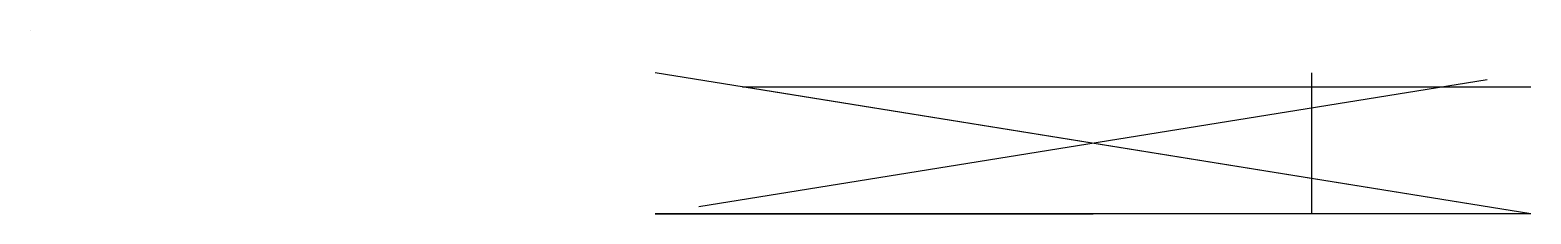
# Model space of a CAD drawing. Header units: millimetres. Extents: x 215 to 271.7, y 757.5 to 821.9.
# Drawn here: x 215 to 271.7, y 757.5 to 764.5 of the extents above; entities outside this region: 3.
import ezdxf

# ---------------------------------------------------------------- set-up
doc = ezdxf.new("R2010")
doc.units = ezdxf.units.MM
doc.header["$LTSCALE"] = 0.5
doc.layers.add('Logo Square', color=7, linetype='Continuous')

msp = doc.modelspace()

# ---------------------------------------------------------------- linework, layer by layer
at = {"layer": 'Logo Square'}
for p, q in [((238.592, 821.86, 58.94), (255.133, 821.86, 58.94)), ((246.862, 821.86, 58.94), (246.862, 821.86, 77.076)), ((214.985, 820.242, 82.076), (214.985, 820.242, 77.076)), ((214.985, 764.497, 82.076), (214.985, 764.497, 77.076)), ((271.674, 757.545, 58.94), (238.592, 762.879, 58.94)), ((270.02, 762.612, 58.94), (240.246, 757.812, 58.94)), ((263.403, 757.545, 58.94), (263.403, 762.879, 58.94)), ((271.674, 757.545, 58.94), (241.9, 762.346, 58.94)), ((241.9, 762.346, 58.94), (271.674, 762.346, 58.94)), ((271.674, 757.545, 58.94), (238.592, 757.545, 58.94)), ((238.592, 757.545, 58.94), (255.133, 757.545, 58.94)), ((271.674, 757.545, 58.94), (255.133, 757.545, 58.94))]:
    msp.add_line(p, q, dxfattribs=at)

doc.saveas('drawing.dxf')
